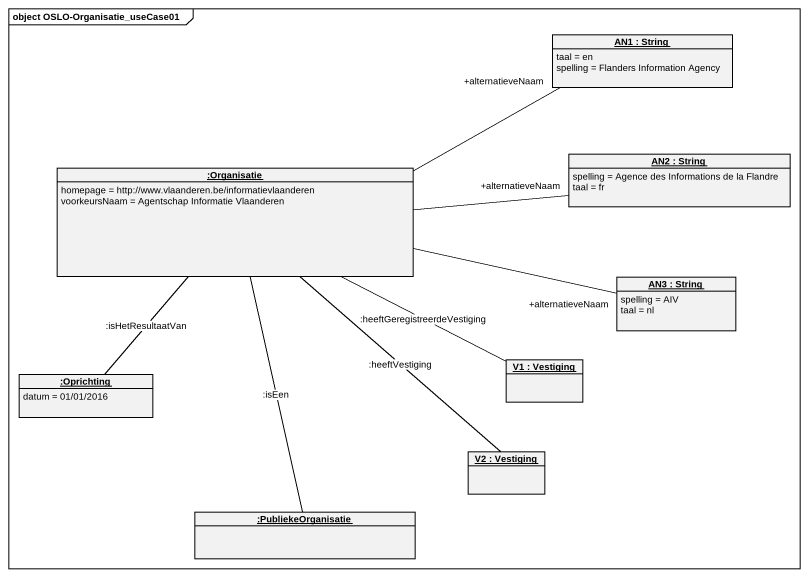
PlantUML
@startuml
mainframe object OSLO-Organisatie_useCase01
hide circle
hide empty members
object "AN1 : String" as AN1 {
  taal = en
  spelling = Flanders Information Agency
}
object ":Organisatie" as Organisatie {
  homepage = http://www.vlaanderen.be/informatievlaanderen
  voorkeursNaam = Agentschap Informatie Vlaanderen
}
object "AN2 : String" as AN2 {
  spelling = Agence des Informations de la Flandre
  taal = fr
}
object "AN3 : String" as AN3 {
  spelling = AIV
  taal = nl
}
object "V1 : Vestiging" as V1
object ":Oprichting" as Oprichting {
  datum = 01/01/2016
}
object "V2 : Vestiging" as V2
object ":PubliekeOrganisatie" as PubliekeOrganisatie
Organisatie -right- "+alternatieveNaam" AN1
Organisatie -right- "+alternatieveNaam" AN2
Organisatie -right- "+alternatieveNaam" AN3
Organisatie -right- V1 : :heeftGeregistreerdeVestiging
Organisatie -- Oprichting : :isHetResultaatVan
Organisatie -- V2 : :heeftVestiging
Organisatie -- PubliekeOrganisatie : :isEen
@enduml
